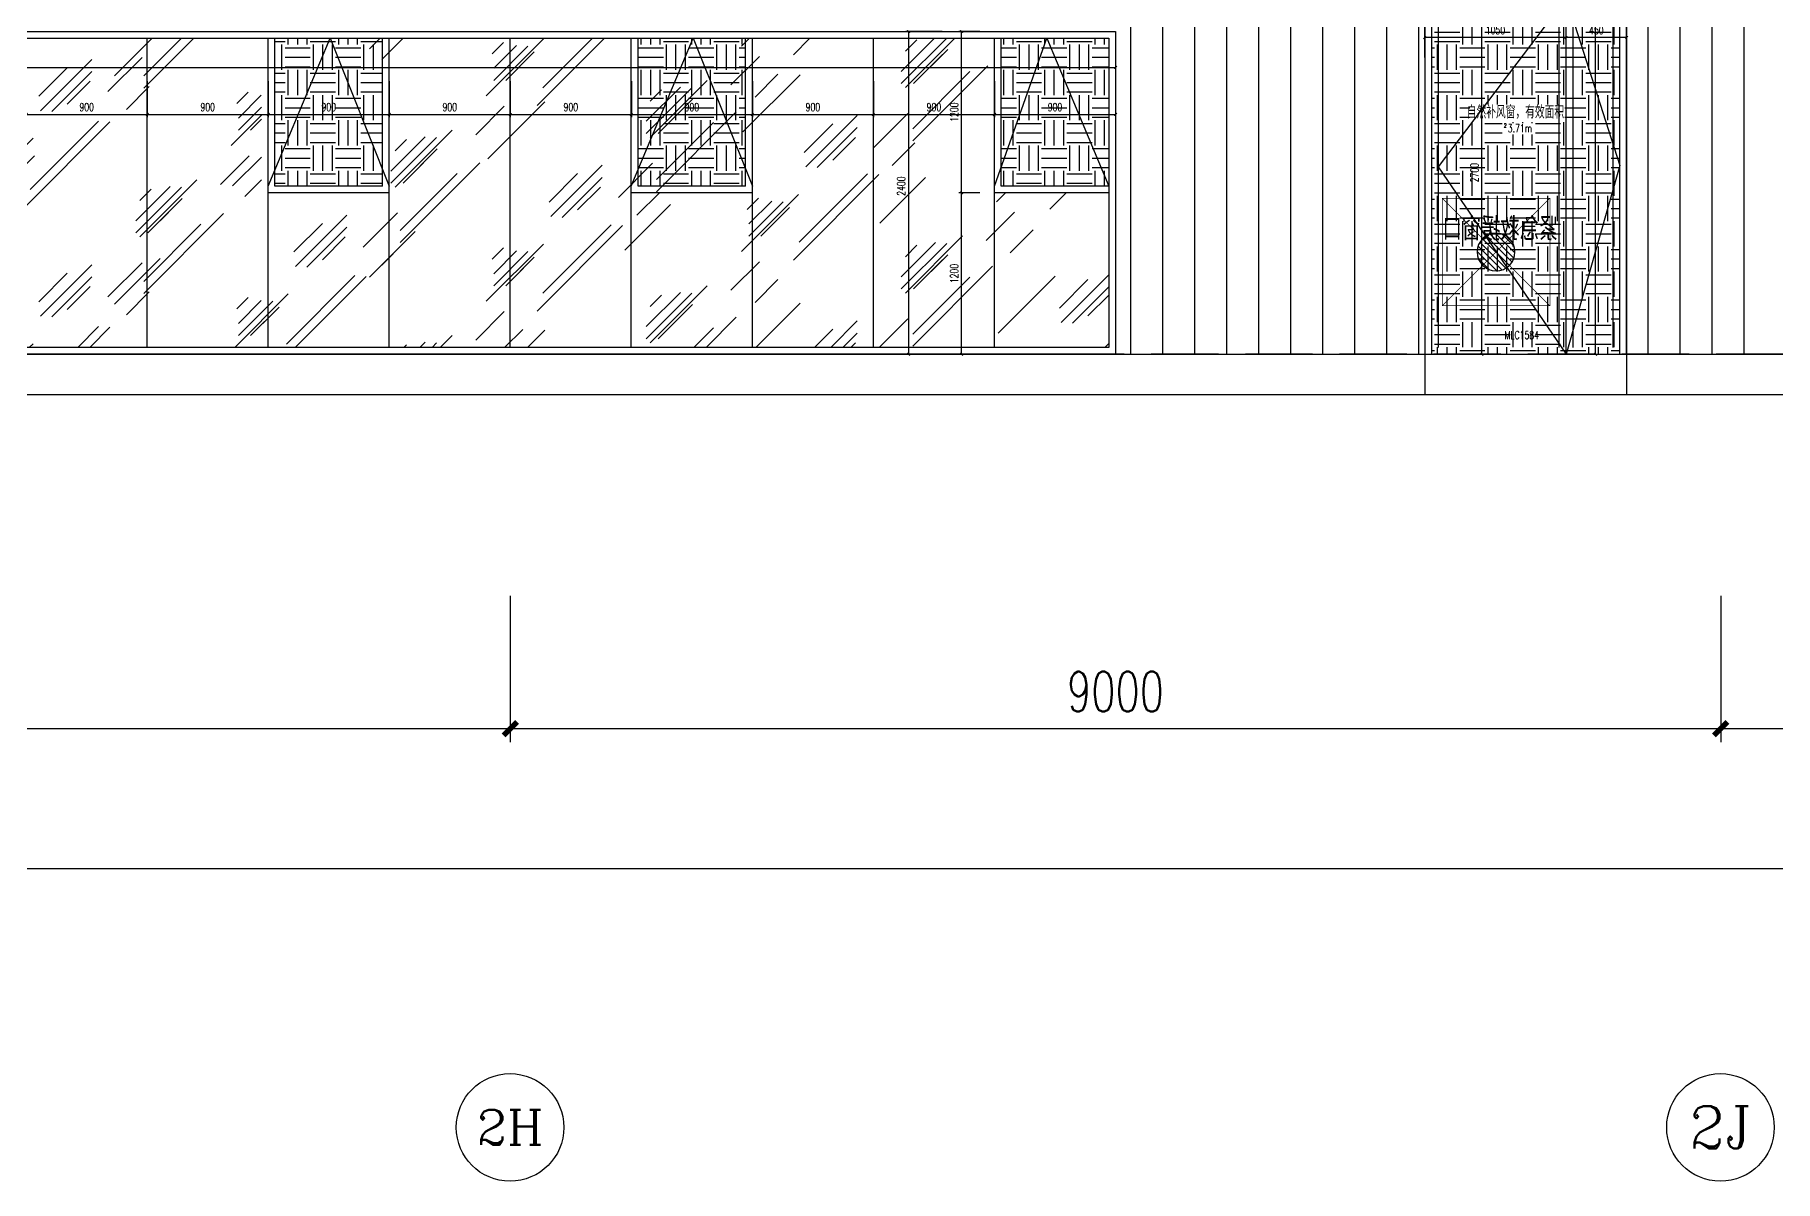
# Model space of a CAD drawing. Extents: x -2377130 to 293730, y -2 to 754590.
# Drawn here: x -843095 to -830154, y 511087 to 519612 of the extents above; entities that cross this region are included whole.
import ezdxf
from ezdxf.enums import TextEntityAlignment as Align

# ---------------------------------------------------------------- set-up
doc = ezdxf.new("R2010")
doc.units = 0
doc.header["$LTSCALE"] = 1000
doc.header["$MEASUREMENT"] = 0
for name, pattern in [('__DASH', [0.35, 0.25, -0.1]), ('DASH', [0.35, 0.25, -0.1]), ('DOTE', [2.42, 2, -0.2, 0.02, -0.2])]:
    doc.linetypes.add(name, pattern=pattern)
doc.layers.get('Defpoints').update_dxf_attribs({"color": 210})
for name, color, linetype in [('A-AXIS-D', 1, 'Continuous'), ('A-AXIS-DOTE', 14, 'DOTE'), ('A-HATCH-2', 251, 'Continuous'), ('A-LIN-V', 9, 'Continuous'), ('A-WINDOW', 140, 'Continuous'), ('A-彩色打印层', 22, 'Continuous'), ('A-门窗表显示尺寸', 160, 'Continuous'), ('AS-WALL', 40, 'Continuous'), ('AXIS', 3, 'Continuous'), ('PUB_DIM', 3, 'Continuous'), ('PUB_TEXT', 7, 'Continuous'), ('SPACE', 7, 'Continuous'), ('SPACE_HATCH', 8, 'Continuous'), ('参考线', 8, 'Continuous')]:
    doc.layers.add(name, color=color, linetype=linetype)
doc.layers.add('A-WALL-HATCH', color=8, linetype='Continuous', lineweight=13)
doc.styles.add('_TCH_AXIS', font='COMPLEX', dxfattribs={"bigfont": 'GBCBIG'})
doc.styles.add('_TCH_DIM_T3', font='SIMPLEX', dxfattribs={"width": 0.705882, "bigfont": 'GBCBIG'})
doc.styles.add('_TCH_SPACE', font='SIMPLEX', dxfattribs={"height": 5, "bigfont": 'GBCBIG'})
doc.styles.add('A-DIM_T3', font='SIMPLEX', dxfattribs={"width": 0.705882, "bigfont": 'GBCBIG'})
doc.styles.add('A-STANDARD', font='SIMPLEX', dxfattribs={"bigfont": 'GBCBIG'})
doc.styles.add('STYLE1', font='')
doc.styles.get('STYLE1').set_extended_font_data('SimSun')
doc.dimstyles.new('_TCH_ARCH&&100', dxfattribs={"dimtxt": 297.5, "dimasz": 100, "dimexe": 100, "dimexo": 100, "dimgap": 126.25, "dimtad": 1, "dimdec": 0, "dimzin": 0, "dimdsep": 46, "dimtxsty": '_TCH_DIM_T3', "dimblk": 'ARCHTICK', "dimcen": 0.09, "dimclrt": 7, "dimazin": 2, "dimtfac": 1, "dimtdec": 0, "dimtix": 1, "dimtmove": 2, "dimatfit": 3, "dimfxl": 0, "dimtolj": 1, "dimtzin": 0, "dimarcsym": 0})
doc.dimstyles.new('_TCH_ARCH&&20', dxfattribs={"dimtxt": 59.5, "dimasz": 20, "dimexe": 20, "dimexo": 20, "dimgap": 25.25, "dimtad": 1, "dimdec": 0, "dimzin": 0, "dimdsep": 46, "dimtxsty": '_TCH_DIM_T3', "dimblk": 'ARCHTICK', "dimcen": 0.09, "dimclrt": 7, "dimazin": 2, "dimtfac": 1, "dimtdec": 0, "dimtix": 1, "dimtmove": 2, "dimatfit": 3, "dimfxl": 0, "dimtolj": 1, "dimtzin": 0, "dimarcsym": 0})
doc.dimstyles.new('A-DIM&&20', dxfattribs={"dimtxt": 59.5, "dimasz": 20, "dimexe": 20, "dimexo": 20, "dimgap": 25.25, "dimtad": 1, "dimdec": 0, "dimzin": 0, "dimdsep": 46, "dimtxsty": 'A-DIM_T3', "dimblk": 'ARCHTICK', "dimcen": 0.09, "dimclrt": 7, "dimazin": 2, "dimtfac": 1, "dimtdec": 0, "dimtix": 1, "dimtmove": 2, "dimatfit": 3, "dimfxl": 0, "dimtolj": 1, "dimtzin": 0, "dimarcsym": 0})
pattern_1 = [(0, (-1017858.66, 0), (187.5, 187.5), [187.5, -187.5]), (0, (-1017858.66, 70.31), (187.5, 187.5), [187.5, -187.5]), (0, (-1017858.66, 140.62), (187.5, 187.5), [187.5, -187.5]), (90, (-1017835.23, 164.06), (-187.5, 187.5), [187.5, -187.5]), (90, (-1017764.91, 164.06), (-187.5, 187.5), [187.5, -187.5]), (90, (-1017694.6, 164.06), (-187.5, 187.5), [187.5, -187.5])]

# ---------------------------------------------------------------- blocks, each defined once
blk = doc.blocks.new('_ArchTick')
at = {"color": 0, "linetype": 'ByBlock', "const_width": 0.4}
blk.add_lwpolyline([(-0.5, -0.5), (0.5, 0.5)], dxfattribs=at)
blk = doc.blocks.new('*D1117')
at = {"layer": 'A-AXIS-D', "color": 0, "lineweight": -2}
for p, q in [((-903359, 515440), (-903359, 513313)), ((-745359, 515440), (-745359, 513313)), ((-903359, 513413), (-745359, 513413))]:
    blk.add_line(p, q, dxfattribs=at)
at = {"layer": 'Defpoints', "color": 0}
for p in [(-903359, 515540), (-745359, 515540), (-745359, 513413)]:
    blk.add_point(p, dxfattribs=at)
at = {"layer": 'A-AXIS-D', "color": 0, "lineweight": -2, "xscale": 100, "yscale": 100, "zscale": 100, "rotation": 180}
blk.add_blockref('_ArchTick', (-903359, 513413), dxfattribs=at)
at = {"layer": 'A-AXIS-D', "color": 0, "lineweight": -2, "xscale": 100, "yscale": 100, "zscale": 100}
blk.add_blockref('_ArchTick', (-745359, 513413), dxfattribs=at)
at = {"layer": 'A-AXIS-D', "color": 7, "insert": (-824359, 513688), "char_height": 297.5, "attachment_point": 5, "style": '_TCH_DIM_T3'}
blk.add_mtext('\\A1;158000', dxfattribs=at)
blk = doc.blocks.new('*D1102')
at = {"layer": 'A-AXIS-D', "color": 0, "lineweight": -2}
for p, q in [((-830559, 515440), (-830559, 514353)), ((-821559, 515440), (-821559, 514353)), ((-830559, 514453), (-821559, 514453))]:
    blk.add_line(p, q, dxfattribs=at)
at = {"layer": 'Defpoints', "color": 0}
for p in [(-830559, 515540), (-821559, 515540), (-821559, 514453)]:
    blk.add_point(p, dxfattribs=at)
at = {"layer": 'A-AXIS-D', "color": 0, "lineweight": -2, "xscale": 100, "yscale": 100, "zscale": 100, "rotation": 180}
blk.add_blockref('_ArchTick', (-830559, 514453), dxfattribs=at)
at = {"layer": 'A-AXIS-D', "color": 0, "lineweight": -2, "xscale": 100, "yscale": 100, "zscale": 100}
blk.add_blockref('_ArchTick', (-821559, 514453), dxfattribs=at)
at = {"layer": 'A-AXIS-D', "color": 7, "insert": (-826059, 514728), "char_height": 297.5, "attachment_point": 5, "style": '_TCH_DIM_T3'}
blk.add_mtext('\\A1;9000', dxfattribs=at)
blk = doc.blocks.new('*D1101')
at = {"layer": 'A-AXIS-D', "color": 0, "lineweight": -2}
for p, q in [((-839559, 515440), (-839559, 514353)), ((-830559, 515440), (-830559, 514353)), ((-839559, 514453), (-830559, 514453))]:
    blk.add_line(p, q, dxfattribs=at)
at = {"layer": 'Defpoints', "color": 0}
for p in [(-839559, 515540), (-830559, 515540), (-830559, 514453)]:
    blk.add_point(p, dxfattribs=at)
at = {"layer": 'A-AXIS-D', "color": 0, "lineweight": -2, "xscale": 100, "yscale": 100, "zscale": 100, "rotation": 180}
blk.add_blockref('_ArchTick', (-839559, 514453), dxfattribs=at)
at = {"layer": 'A-AXIS-D', "color": 0, "lineweight": -2, "xscale": 100, "yscale": 100, "zscale": 100}
blk.add_blockref('_ArchTick', (-830559, 514453), dxfattribs=at)
at = {"layer": 'A-AXIS-D', "color": 7, "insert": (-835059, 514728), "char_height": 297.5, "attachment_point": 5, "style": '_TCH_DIM_T3'}
blk.add_mtext('\\A1;9000', dxfattribs=at)
blk = doc.blocks.new('*D1100')
at = {"layer": 'A-AXIS-D', "color": 0, "lineweight": -2}
for p, q in [((-848559, 515440), (-848559, 514353)), ((-839559, 515440), (-839559, 514353)), ((-848559, 514453), (-839559, 514453))]:
    blk.add_line(p, q, dxfattribs=at)
at = {"layer": 'Defpoints', "color": 0}
for p in [(-848559, 515540), (-839559, 515540), (-839559, 514453)]:
    blk.add_point(p, dxfattribs=at)
at = {"layer": 'A-AXIS-D', "color": 0, "lineweight": -2, "xscale": 100, "yscale": 100, "zscale": 100, "rotation": 180}
blk.add_blockref('_ArchTick', (-848559, 514453), dxfattribs=at)
at = {"layer": 'A-AXIS-D', "color": 0, "lineweight": -2, "xscale": 100, "yscale": 100, "zscale": 100}
blk.add_blockref('_ArchTick', (-839559, 514453), dxfattribs=at)
at = {"layer": 'A-AXIS-D', "color": 7, "insert": (-844059, 514728), "char_height": 297.5, "attachment_point": 5, "style": '_TCH_DIM_T3'}
blk.add_mtext('\\A1;9000', dxfattribs=at)
blk = doc.blocks.new('*D999')
at = {"layer": 'A-门窗表显示尺寸', "color": 0, "lineweight": -2}
for p, q in [((-855959, 519617), (-855959, 519350)), ((-835059, 519617), (-835059, 519350)), ((-855959, 519370), (-835059, 519370))]:
    blk.add_line(p, q, dxfattribs=at)
at = {"layer": 'Defpoints', "color": 0}
for p in [(-855959, 519637), (-835059, 519637), (-835059, 519370)]:
    blk.add_point(p, dxfattribs=at)
at = {"layer": 'A-门窗表显示尺寸', "color": 0, "lineweight": -2, "xscale": 20, "yscale": 20, "zscale": 20, "rotation": 180}
blk.add_blockref('_ArchTick', (-855959, 519370), dxfattribs=at)
at = {"layer": 'A-门窗表显示尺寸', "color": 0, "lineweight": -2, "xscale": 20, "yscale": 20, "zscale": 20}
blk.add_blockref('_ArchTick', (-835059, 519370), dxfattribs=at)
at = {"layer": 'A-门窗表显示尺寸', "color": 7, "insert": (-845509, 519425), "char_height": 59.5, "attachment_point": 5, "style": 'A-DIM_T3'}
blk.add_mtext('\\A1;20900', dxfattribs=at)
blk = doc.blocks.new('*D990')
at = {"layer": 'A-门窗表显示尺寸', "color": 0, "lineweight": -2}
for p, q in [((-836069, 518437), (-836223, 518437)), ((-836203, 517237), (-836203, 518437)), ((-836069, 517237), (-836223, 517237))]:
    blk.add_line(p, q, dxfattribs=at)
at = {"layer": 'Defpoints', "color": 0}
for p in [(-836203, 518437), (-836049, 518437), (-836049, 517237)]:
    blk.add_point(p, dxfattribs=at)
at = {"layer": 'A-门窗表显示尺寸', "color": 0, "lineweight": -2, "xscale": 20, "yscale": 20, "zscale": 20}
for p, rotation in [((-836203, 518437), 90), ((-836203, 517237), 270)]:
    blk.add_blockref('_ArchTick', p, dxfattribs=dict(at, rotation=rotation))
at = {"layer": 'A-门窗表显示尺寸', "color": 7, "insert": (-836258, 517837), "char_height": 59.5, "attachment_point": 5, "rotation": 90, "style": 'A-DIM_T3'}
blk.add_mtext('\\A1;1200', dxfattribs=at)
blk = doc.blocks.new('*D991')
at = {"layer": 'A-门窗表显示尺寸', "color": 0, "lineweight": -2}
for p, q in [((-836069, 519637), (-836223, 519637)), ((-836203, 518437), (-836203, 519637)), ((-836069, 518437), (-836223, 518437))]:
    blk.add_line(p, q, dxfattribs=at)
at = {"layer": 'Defpoints', "color": 0}
for p in [(-836203, 519637), (-836049, 519637), (-836049, 518437)]:
    blk.add_point(p, dxfattribs=at)
at = {"layer": 'A-门窗表显示尺寸', "color": 0, "lineweight": -2, "xscale": 20, "yscale": 20, "zscale": 20}
for p, rotation in [((-836203, 519637), 90), ((-836203, 518437), 270)]:
    blk.add_blockref('_ArchTick', p, dxfattribs=dict(at, rotation=rotation))
at = {"layer": 'A-门窗表显示尺寸', "color": 7, "insert": (-836258, 519037), "char_height": 59.5, "attachment_point": 5, "rotation": 90, "style": 'A-DIM_T3'}
blk.add_mtext('\\A1;1200', dxfattribs=at)
blk = doc.blocks.new('*D992')
at = {"layer": 'A-门窗表显示尺寸', "color": 0, "lineweight": -2}
for p, q in [((-835959, 519267), (-835959, 519000)), ((-835059, 519267), (-835059, 519000)), ((-835959, 519020), (-835059, 519020))]:
    blk.add_line(p, q, dxfattribs=at)
at = {"layer": 'Defpoints', "color": 0}
for p in [(-835959, 519287), (-835059, 519287), (-835059, 519020)]:
    blk.add_point(p, dxfattribs=at)
at = {"layer": 'A-门窗表显示尺寸', "color": 0, "lineweight": -2, "xscale": 20, "yscale": 20, "zscale": 20, "rotation": 180}
blk.add_blockref('_ArchTick', (-835959, 519020), dxfattribs=at)
at = {"layer": 'A-门窗表显示尺寸', "color": 0, "lineweight": -2, "xscale": 20, "yscale": 20, "zscale": 20}
blk.add_blockref('_ArchTick', (-835059, 519020), dxfattribs=at)
at = {"layer": 'A-门窗表显示尺寸', "color": 7, "insert": (-835509, 519075), "char_height": 59.5, "attachment_point": 5, "style": 'A-DIM_T3'}
blk.add_mtext('\\A1;900', dxfattribs=at)
blk = doc.blocks.new('*D993')
at = {"layer": 'A-门窗表显示尺寸', "color": 0, "lineweight": -2}
for p, q in [((-836859, 519267), (-836859, 519000)), ((-835959, 519267), (-835959, 519000)), ((-836859, 519020), (-835959, 519020))]:
    blk.add_line(p, q, dxfattribs=at)
at = {"layer": 'Defpoints', "color": 0}
for p in [(-836859, 519287), (-835959, 519287), (-835959, 519020)]:
    blk.add_point(p, dxfattribs=at)
at = {"layer": 'A-门窗表显示尺寸', "color": 0, "lineweight": -2, "xscale": 20, "yscale": 20, "zscale": 20, "rotation": 180}
blk.add_blockref('_ArchTick', (-836859, 519020), dxfattribs=at)
at = {"layer": 'A-门窗表显示尺寸', "color": 0, "lineweight": -2, "xscale": 20, "yscale": 20, "zscale": 20}
blk.add_blockref('_ArchTick', (-835959, 519020), dxfattribs=at)
at = {"layer": 'A-门窗表显示尺寸', "color": 7, "insert": (-836409, 519075), "char_height": 59.5, "attachment_point": 5, "style": 'A-DIM_T3'}
blk.add_mtext('\\A1;900', dxfattribs=at)
blk = doc.blocks.new('*D994')
at = {"layer": 'A-门窗表显示尺寸', "color": 0, "lineweight": -2}
for p, q in [((-837759, 519267), (-837759, 519000)), ((-836859, 519267), (-836859, 519000)), ((-837759, 519020), (-836859, 519020))]:
    blk.add_line(p, q, dxfattribs=at)
at = {"layer": 'Defpoints', "color": 0}
for p in [(-837759, 519287), (-836859, 519287), (-836859, 519020)]:
    blk.add_point(p, dxfattribs=at)
at = {"layer": 'A-门窗表显示尺寸', "color": 0, "lineweight": -2, "xscale": 20, "yscale": 20, "zscale": 20, "rotation": 180}
blk.add_blockref('_ArchTick', (-837759, 519020), dxfattribs=at)
at = {"layer": 'A-门窗表显示尺寸', "color": 0, "lineweight": -2, "xscale": 20, "yscale": 20, "zscale": 20}
blk.add_blockref('_ArchTick', (-836859, 519020), dxfattribs=at)
at = {"layer": 'A-门窗表显示尺寸', "color": 7, "insert": (-837309, 519075), "char_height": 59.5, "attachment_point": 5, "style": 'A-DIM_T3'}
blk.add_mtext('\\A1;900', dxfattribs=at)
blk = doc.blocks.new('*D995')
at = {"layer": 'A-门窗表显示尺寸', "color": 0, "lineweight": -2}
for p, q in [((-838659, 519267), (-838659, 519000)), ((-837759, 519267), (-837759, 519000)), ((-838659, 519020), (-837759, 519020))]:
    blk.add_line(p, q, dxfattribs=at)
at = {"layer": 'Defpoints', "color": 0}
for p in [(-838659, 519287), (-837759, 519287), (-837759, 519020)]:
    blk.add_point(p, dxfattribs=at)
at = {"layer": 'A-门窗表显示尺寸', "color": 0, "lineweight": -2, "xscale": 20, "yscale": 20, "zscale": 20, "rotation": 180}
blk.add_blockref('_ArchTick', (-838659, 519020), dxfattribs=at)
at = {"layer": 'A-门窗表显示尺寸', "color": 0, "lineweight": -2, "xscale": 20, "yscale": 20, "zscale": 20}
blk.add_blockref('_ArchTick', (-837759, 519020), dxfattribs=at)
at = {"layer": 'A-门窗表显示尺寸', "color": 7, "insert": (-838209, 519075), "char_height": 59.5, "attachment_point": 5, "style": 'A-DIM_T3'}
blk.add_mtext('\\A1;900', dxfattribs=at)
blk = doc.blocks.new('*D996')
at = {"layer": 'A-门窗表显示尺寸', "color": 0, "lineweight": -2}
for p, q in [((-839559, 519267), (-839559, 519000)), ((-838659, 519267), (-838659, 519000)), ((-839559, 519020), (-838659, 519020))]:
    blk.add_line(p, q, dxfattribs=at)
at = {"layer": 'Defpoints', "color": 0}
for p in [(-839559, 519287), (-838659, 519287), (-838659, 519020)]:
    blk.add_point(p, dxfattribs=at)
at = {"layer": 'A-门窗表显示尺寸', "color": 0, "lineweight": -2, "xscale": 20, "yscale": 20, "zscale": 20, "rotation": 180}
blk.add_blockref('_ArchTick', (-839559, 519020), dxfattribs=at)
at = {"layer": 'A-门窗表显示尺寸', "color": 0, "lineweight": -2, "xscale": 20, "yscale": 20, "zscale": 20}
blk.add_blockref('_ArchTick', (-838659, 519020), dxfattribs=at)
at = {"layer": 'A-门窗表显示尺寸', "color": 7, "insert": (-839109, 519075), "char_height": 59.5, "attachment_point": 5, "style": 'A-DIM_T3'}
blk.add_mtext('\\A1;900', dxfattribs=at)
blk = doc.blocks.new('*D997')
at = {"layer": 'A-门窗表显示尺寸', "color": 0, "lineweight": -2}
for p, q in [((-840459, 519267), (-840459, 519000)), ((-839559, 519267), (-839559, 519000)), ((-840459, 519020), (-839559, 519020))]:
    blk.add_line(p, q, dxfattribs=at)
at = {"layer": 'Defpoints', "color": 0}
for p in [(-840459, 519287), (-839559, 519287), (-839559, 519020)]:
    blk.add_point(p, dxfattribs=at)
at = {"layer": 'A-门窗表显示尺寸', "color": 0, "lineweight": -2, "xscale": 20, "yscale": 20, "zscale": 20, "rotation": 180}
blk.add_blockref('_ArchTick', (-840459, 519020), dxfattribs=at)
at = {"layer": 'A-门窗表显示尺寸', "color": 0, "lineweight": -2, "xscale": 20, "yscale": 20, "zscale": 20}
blk.add_blockref('_ArchTick', (-839559, 519020), dxfattribs=at)
at = {"layer": 'A-门窗表显示尺寸', "color": 7, "insert": (-840009, 519075), "char_height": 59.5, "attachment_point": 5, "style": 'A-DIM_T3'}
blk.add_mtext('\\A1;900', dxfattribs=at)
blk = doc.blocks.new('*D998')
at = {"layer": 'A-门窗表显示尺寸', "color": 0, "lineweight": -2}
for p, q in [((-841359, 519267), (-841359, 519000)), ((-840459, 519267), (-840459, 519000)), ((-841359, 519020), (-840459, 519020))]:
    blk.add_line(p, q, dxfattribs=at)
at = {"layer": 'Defpoints', "color": 0}
for p in [(-841359, 519287), (-840459, 519287), (-840459, 519020)]:
    blk.add_point(p, dxfattribs=at)
at = {"layer": 'A-门窗表显示尺寸', "color": 0, "lineweight": -2, "xscale": 20, "yscale": 20, "zscale": 20, "rotation": 180}
blk.add_blockref('_ArchTick', (-841359, 519020), dxfattribs=at)
at = {"layer": 'A-门窗表显示尺寸', "color": 0, "lineweight": -2, "xscale": 20, "yscale": 20, "zscale": 20}
blk.add_blockref('_ArchTick', (-840459, 519020), dxfattribs=at)
at = {"layer": 'A-门窗表显示尺寸', "color": 7, "insert": (-840909, 519075), "char_height": 59.5, "attachment_point": 5, "style": 'A-DIM_T3'}
blk.add_mtext('\\A1;900', dxfattribs=at)
blk = doc.blocks.new('*D981')
at = {"layer": 'A-门窗表显示尺寸', "color": 0, "lineweight": -2}
for p, q in [((-842259, 519267), (-842259, 519000)), ((-841359, 519267), (-841359, 519000)), ((-842259, 519020), (-841359, 519020))]:
    blk.add_line(p, q, dxfattribs=at)
at = {"layer": 'Defpoints', "color": 0}
for p in [(-842259, 519287), (-841359, 519287), (-841359, 519020)]:
    blk.add_point(p, dxfattribs=at)
at = {"layer": 'A-门窗表显示尺寸', "color": 0, "lineweight": -2, "xscale": 20, "yscale": 20, "zscale": 20, "rotation": 180}
blk.add_blockref('_ArchTick', (-842259, 519020), dxfattribs=at)
at = {"layer": 'A-门窗表显示尺寸', "color": 0, "lineweight": -2, "xscale": 20, "yscale": 20, "zscale": 20}
blk.add_blockref('_ArchTick', (-841359, 519020), dxfattribs=at)
at = {"layer": 'A-门窗表显示尺寸', "color": 7, "insert": (-841809, 519075), "char_height": 59.5, "attachment_point": 5, "style": 'A-DIM_T3'}
blk.add_mtext('\\A1;900', dxfattribs=at)
blk = doc.blocks.new('*D982')
at = {"layer": 'A-门窗表显示尺寸', "color": 0, "lineweight": -2}
for p, q in [((-843159, 519267), (-843159, 519000)), ((-842259, 519267), (-842259, 519000)), ((-843159, 519020), (-842259, 519020))]:
    blk.add_line(p, q, dxfattribs=at)
at = {"layer": 'Defpoints', "color": 0}
for p in [(-843159, 519287), (-842259, 519287), (-842259, 519020)]:
    blk.add_point(p, dxfattribs=at)
at = {"layer": 'A-门窗表显示尺寸', "color": 0, "lineweight": -2, "xscale": 20, "yscale": 20, "zscale": 20, "rotation": 180}
blk.add_blockref('_ArchTick', (-843159, 519020), dxfattribs=at)
at = {"layer": 'A-门窗表显示尺寸', "color": 0, "lineweight": -2, "xscale": 20, "yscale": 20, "zscale": 20}
blk.add_blockref('_ArchTick', (-842259, 519020), dxfattribs=at)
at = {"layer": 'A-门窗表显示尺寸', "color": 7, "insert": (-842709, 519075), "char_height": 59.5, "attachment_point": 5, "style": 'A-DIM_T3'}
blk.add_mtext('\\A1;900', dxfattribs=at)
blk = doc.blocks.new('*D980')
at = {"layer": 'A-门窗表显示尺寸', "color": 0, "lineweight": -2}
for p, q in [((-836349, 519637), (-836617, 519637)), ((-836597, 517237), (-836597, 519637)), ((-836349, 517237), (-836617, 517237))]:
    blk.add_line(p, q, dxfattribs=at)
at = {"layer": 'Defpoints', "color": 0}
for p in [(-836597, 519637), (-836329, 519637), (-836329, 517237)]:
    blk.add_point(p, dxfattribs=at)
at = {"layer": 'A-门窗表显示尺寸', "color": 0, "lineweight": -2, "xscale": 20, "yscale": 20, "zscale": 20}
for p, rotation in [((-836597, 519637), 90), ((-836597, 517237), 270)]:
    blk.add_blockref('_ArchTick', p, dxfattribs=dict(at, rotation=rotation))
at = {"layer": 'A-门窗表显示尺寸', "color": 7, "insert": (-836652, 518487), "char_height": 59.5, "attachment_point": 5, "rotation": 90, "style": 'A-DIM_T3'}
blk.add_mtext('\\A1;2400', dxfattribs=at)
blk = doc.blocks.new('*D1033')
at = {"layer": 'A-门窗表显示尺寸', "color": 0, "lineweight": -2}
for p, q in [((-831813, 525637), (-831469, 525637)), ((-831489, 517237), (-831489, 525637)), ((-831813, 517237), (-831469, 517237))]:
    blk.add_line(p, q, dxfattribs=at)
at = {"layer": 'Defpoints', "color": 0}
for p in [(-831833, 525637), (-831489, 525637), (-831833, 517237)]:
    blk.add_point(p, dxfattribs=at)
at = {"layer": 'A-门窗表显示尺寸', "color": 0, "lineweight": -2, "xscale": 20, "yscale": 20, "zscale": 20}
for p, rotation in [((-831489, 525637), 90), ((-831489, 517237), 270)]:
    blk.add_blockref('_ArchTick', p, dxfattribs=dict(at, rotation=rotation))
at = {"layer": 'A-门窗表显示尺寸', "color": 7, "insert": (-831544, 521437), "char_height": 59.5, "attachment_point": 5, "rotation": 90, "style": '_TCH_DIM_T3'}
blk.add_mtext('\\A1;8400', dxfattribs=at)
blk = doc.blocks.new('*D636')
at = {"layer": 'Defpoints', "color": 0}
for p in [(-1646821, 507410), (-1646021, 507410), (-1646021, 507337)]:
    blk.add_point(p, dxfattribs=at)
at = {"layer": 'PUB_DIM', "color": 0, "lineweight": -2}
for p, q in [((-1646821, 507390), (-1646821, 507317)), ((-1646821, 507337), (-1646021, 507337)), ((-1646021, 507390), (-1646021, 507317))]:
    blk.add_line(p, q, dxfattribs=at)
at = {"layer": 'PUB_DIM', "color": 0, "lineweight": -2, "xscale": 20, "yscale": 20, "zscale": 20, "rotation": 180}
blk.add_blockref('_ArchTick', (-1646821, 507337), dxfattribs=at)
at = {"layer": 'PUB_DIM', "color": 0, "lineweight": -2, "xscale": 20, "yscale": 20, "zscale": 20}
blk.add_blockref('_ArchTick', (-1646021, 507337), dxfattribs=at)
at = {"layer": 'PUB_DIM', "color": 7, "insert": (-1646421, 507392), "char_height": 59.5, "attachment_point": 5, "style": '_TCH_DIM_T3'}
blk.add_mtext('\\A1;800', dxfattribs=at)
blk = doc.blocks.new('*D637')
at = {"layer": 'Defpoints', "color": 0}
for p in [(-1646740, 507431), (-1646688, 507431), (-1646740, 506631)]:
    blk.add_point(p, dxfattribs=at)
at = {"layer": 'PUB_DIM', "color": 0, "lineweight": -2}
for p, q in [((-1646720, 507431), (-1646668, 507431)), ((-1646688, 506631), (-1646688, 507431)), ((-1646720, 506631), (-1646668, 506631))]:
    blk.add_line(p, q, dxfattribs=at)
at = {"layer": 'PUB_DIM', "color": 0, "lineweight": -2, "xscale": 20, "yscale": 20, "zscale": 20}
for p, rotation in [((-1646688, 507431), 90), ((-1646688, 506631), 270)]:
    blk.add_blockref('_ArchTick', p, dxfattribs=dict(at, rotation=rotation))
at = {"layer": 'PUB_DIM', "color": 7, "insert": (-1646743, 507031), "char_height": 59.5, "attachment_point": 5, "rotation": 90, "style": '_TCH_DIM_T3'}
blk.add_mtext('\\A1;800', dxfattribs=at)
blk = doc.blocks.new('*D1035')
at = {"layer": 'A-门窗表显示尺寸', "color": 0, "lineweight": -2}
for p, q in [((-832199, 519937), (-832355, 519937)), ((-832335, 517237), (-832335, 519937)), ((-832199, 517237), (-832355, 517237))]:
    blk.add_line(p, q, dxfattribs=at)
at = {"layer": 'Defpoints', "color": 0}
for p in [(-832335, 519937), (-832179, 519937), (-832179, 517237)]:
    blk.add_point(p, dxfattribs=at)
at = {"layer": 'A-门窗表显示尺寸', "color": 0, "lineweight": -2, "xscale": 20, "yscale": 20, "zscale": 20}
for p, rotation in [((-832335, 519937), 90), ((-832335, 517237), 270)]:
    blk.add_blockref('_ArchTick', p, dxfattribs=dict(at, rotation=rotation))
at = {"layer": 'A-门窗表显示尺寸', "color": 7, "insert": (-832390, 518587), "char_height": 59.5, "attachment_point": 5, "rotation": 90, "style": 'A-DIM_T3'}
blk.add_mtext('\\A1;2700', dxfattribs=at)
blk = doc.blocks.new('*D1036')
at = {"layer": 'A-门窗表显示尺寸', "color": 0, "lineweight": -2}
for p, q in [((-831709, 519443), (-831709, 519612)), ((-831259, 519592), (-831709, 519592)), ((-831259, 519443), (-831259, 519612))]:
    blk.add_line(p, q, dxfattribs=at)
at = {"layer": 'Defpoints', "color": 0}
for p in [(-831709, 519592), (-831709, 519423), (-831259, 519423)]:
    blk.add_point(p, dxfattribs=at)
at = {"layer": 'A-门窗表显示尺寸', "color": 0, "lineweight": -2, "xscale": 20, "yscale": 20, "zscale": 20, "rotation": 180}
blk.add_blockref('_ArchTick', (-831709, 519592), dxfattribs=at)
at = {"layer": 'A-门窗表显示尺寸', "color": 0, "lineweight": -2, "xscale": 20, "yscale": 20, "zscale": 20}
blk.add_blockref('_ArchTick', (-831259, 519592), dxfattribs=at)
at = {"layer": 'A-门窗表显示尺寸', "color": 7, "insert": (-831484, 519647), "char_height": 59.5, "attachment_point": 5, "style": 'A-DIM_T3'}
blk.add_mtext('\\A1;450', dxfattribs=at)
blk = doc.blocks.new('*D1037')
at = {"layer": 'A-门窗表显示尺寸', "color": 0, "lineweight": -2}
for p, q in [((-832759, 519443), (-832759, 519612)), ((-831709, 519592), (-832759, 519592)), ((-831709, 519443), (-831709, 519612))]:
    blk.add_line(p, q, dxfattribs=at)
at = {"layer": 'Defpoints', "color": 0}
for p in [(-832759, 519592), (-832759, 519423), (-831709, 519423)]:
    blk.add_point(p, dxfattribs=at)
at = {"layer": 'A-门窗表显示尺寸', "color": 0, "lineweight": -2, "xscale": 20, "yscale": 20, "zscale": 20}
for p, rotation in [((-832759, 519592), 180.0000000000032), ((-831709, 519592), 3.117506253147439e-12)]:
    blk.add_blockref('_ArchTick', p, dxfattribs=dict(at, rotation=rotation))
at = {"layer": 'A-门窗表显示尺寸', "color": 7, "insert": (-832234, 519647), "char_height": 59.5, "attachment_point": 5, "style": 'A-DIM_T3'}
blk.add_mtext('\\A1;1050', dxfattribs=at)
blk = doc.blocks.new('*D1038')
at = {"layer": 'A-门窗表显示尺寸', "color": 0, "lineweight": -2}
for p, q in [((-832759, 519573), (-832759, 519742)), ((-831259, 519722), (-832759, 519722)), ((-831259, 519573), (-831259, 519742))]:
    blk.add_line(p, q, dxfattribs=at)
at = {"layer": 'Defpoints', "color": 0}
for p in [(-832759, 519722), (-832759, 519553), (-831259, 519553)]:
    blk.add_point(p, dxfattribs=at)
at = {"layer": 'A-门窗表显示尺寸', "color": 0, "lineweight": -2, "xscale": 20, "yscale": 20, "zscale": 20}
for p, rotation in [((-832759, 519722), 180.0000000000022), ((-831259, 519722), 2.238209617644316e-12)]:
    blk.add_blockref('_ArchTick', p, dxfattribs=dict(at, rotation=rotation))
at = {"layer": 'A-门窗表显示尺寸', "color": 7, "insert": (-832009, 519777), "char_height": 59.5, "attachment_point": 5, "style": 'A-DIM_T3'}
blk.add_mtext('\\A1;1500', dxfattribs=at)
blk = doc.blocks.new('w4243')
at = {"layer": 'A-彩色打印层'}
h = blk.add_hatch(dxfattribs=at)
h.set_pattern_fill('ANSI31', color=8, scale=20)
h.set_pattern_definition([(45, (-3059238.806, -1095315.762), (-22.4506403, 22.4506403), [])])
edge = h.paths.add_edge_path()
edge.add_arc((-1646421.1, 507031.1), 140.7, 0, 360)
at = {"layer": 'A-彩色打印层', "color": 8, "linetype": 'DASH', "const_width": 5}
blk.add_lwpolyline([(-1646821.1, 507431.1), (-1646021.1, 507431.1), (-1646021.1, 506631.1), (-1646821.1, 506631.1)], close=True, dxfattribs=at)
for points in [[(-1646821.1, 507431.1), (-1646021.1, 506631.1)], [(-1646021.1, 507431.1), (-1646821.1, 506631.1)]]:
    blk.add_lwpolyline(points, dxfattribs=at)
at = {"layer": 'A-彩色打印层', "color": 8, "ltscale": 0.5}
blk.add_circle((-1646421.1, 507031.1), 140.7, dxfattribs=at)
at = {"layer": 'AXIS', "color": 8, "linetype": 'Continuous', "style": 'STYLE1', "width": 0.7}
blk.add_text('紧急救援窗口', height=150, dxfattribs=at).set_placement((-1646882.7, 507134))
at = {"layer": 'PUB_DIM', "color": 8}
for p1, p2, distance, picture, middle in [((-1646821.1, 507410), (-1646021.1, 507410), -73.3, '*D636', (-1646421.1, 507391.7)), ((-1646739.9, 506631.1), (-1646739.9, 507431.1), -51.4, '*D637', (-1646743.4, 507031.1))]:
    dim = blk.add_aligned_dim(p1=p1, p2=p2, distance=distance, dimstyle='_TCH_ARCH&&20', dxfattribs=at)
    dim.commit()
    dim.dimension.update_dxf_attribs({"geometry": picture, "text_midpoint": middle})

msp = doc.modelspace()

# ---------------------------------------------------------------- hatches: boundary and pattern name
at = {"layer": 'SPACE_HATCH'}
h = msp.add_hatch(dxfattribs=at)
h.set_pattern_fill('土壤', color=8, scale=50, style=0)
h.set_pattern_definition([(0, (0, 0), (187.5, 187.5), [187.5, -187.5]), (0, (0, 70.31), (187.5, 187.5), [187.5, -187.5]), (0, (0, 140.62), (187.5, 187.5), [187.5, -187.5]), (90, (23.44, 164.06), (-187.5, 187.5), [187.5, -187.5]), (90, (93.75, 164.06), (-187.5, 187.5), [187.5, -187.5]), (90, (164.06, 164.06), (-187.5, 187.5), [187.5, -187.5])])
h.paths.add_polyline_path([(-832709.3, 517237.5), (-831309.3, 517237.5), (-831309.3, 519887.5), (-832709.3, 519887.5)])
h.paths.add_polyline_path([(-831719.1, 518964), (-832423.6, 518964), (-832423.6, 519094), (-831719.1, 519094)])
h.paths.add_polyline_path([(-831957.9, 518870.8), (-832183.3, 518870.8), (-832183.3, 518955), (-831957.9, 518955)])

# ---------------------------------------------------------------- linework, layer by layer
at = {"layer": 'A-AXIS-D', "color": 8}
for centre in [(-839560.9, 511487.5), (-830560.9, 511487.5)]:
    msp.add_circle(centre, 400, dxfattribs=at)
at = {"layer": 'A-HATCH-2', "color": 8, "linetype": 'Continuous'}
for p, q in [((-834946.3, 517237.5), (-834946.3, 534887.5)), ((-834708.2, 517237.5), (-834708.2, 534887.5)), ((-834470.1, 517237.5), (-834470.1, 534887.5)), ((-834232, 517237.5), (-834232, 534887.5)), ((-833993.8, 517237.5), (-833993.8, 534887.5)), ((-833755.7, 517237.5), (-833755.7, 534887.5)), ((-833517.6, 517237.5), (-833517.6, 534887.5)), ((-833279.5, 517237.5), (-833279.5, 534887.5)), ((-833041.3, 517237.5), (-833041.3, 534887.5)), ((-832803.2, 517237.5), (-832803.2, 534887.5)), ((-831099.6, 517237.5), (-831099.6, 534887.5)), ((-830861.4, 517237.5), (-830861.4, 534887.5)), ((-830623.3, 517237.5), (-830623.3, 534887.5)), ((-830385.2, 517237.5), (-830385.2, 534887.5))]:
    msp.add_line(p, q, dxfattribs=at)
at = {"layer": 'A-LIN-V', "color": 8}
for p, q in [((-832759.3, 534887.5), (-832759.3, 516937.5)), ((-831259.3, 534887.5), (-831259.3, 516937.5))]:
    msp.add_line(p, q, dxfattribs=at)
at = {"layer": 'A-WINDOW', "color": 8}
for p, q in [((-832759.3, 519937.5), (-832759.3, 517237.5)), ((-832709.3, 519887.5), (-832709.3, 517237.5)), ((-832659.3, 519837.5), (-832659.3, 517287.5)), ((-831759.7, 517287.5), (-831759.7, 519837.5)), ((-831709.3, 517237.5), (-831709.3, 519887.5)), ((-831659.3, 519837.5), (-831659.3, 517287.5)), ((-831359.3, 517287.5), (-831359.3, 519837.5)), ((-831309.3, 517237.5), (-831309.3, 519887.5)), ((-831259.3, 517237.5), (-831259.3, 519937.5))]:
    msp.add_line(p, q, dxfattribs=at)
for points in [[(-831709.3, 519887.5), (-832659.3, 518630), (-831709.3, 517237.5)], [(-831709.3, 519887.5), (-831309.3, 518640), (-831709.3, 517237.5)]]:
    msp.add_lwpolyline(points, dxfattribs=at)
at = {"layer": 'AS-WALL', "color": 8}
msp.add_line((-910418.5, 516937.5), (-738393.5, 516937.5), dxfattribs=at)

# ---------------------------------------------------------------- block references
at = {"layer": 'A-WALL-HATCH', "color": 8, "xscale": -1}
msp.add_blockref('w4243', (-2478650.6, 10966.4), dxfattribs=at)

# ---------------------------------------------------------------- texts
at = {"layer": 'A-门窗表显示尺寸', "color": 8, "style": 'A-STANDARD', "width": 0.705882}
msp.add_text('MLC1584', height=59.5, dxfattribs=at).set_placement((-832165.7, 517350))
at = {"layer": 'PUB_TEXT', "color": 8, "style": '_TCH_AXIS'}
for s, height, p, p2 in [('2H', 260.31, (-839808.8, 511357.3), (-839313, 511357.3)), ('2J', 314.07, (-830792.7, 511330.4), (-830329.1, 511330.4))]:
    msp.add_text(s, height=height, dxfattribs=at).set_placement(p, p2, align=Align.FIT)
at = {"layer": 'SPACE', "color": 8, "style": '_TCH_SPACE'}
msp.add_text('自然补风窗，有效面积', height=96.45, dxfattribs=at).set_placement((-832447, 518990))
at = {"layer": 'SPACE', "color": 8, "style": '_TCH_SPACE', "width": 0.705882}
for s, height, p in [('2', 29.8, (-832172.3, 518922.6)), ('3.71m', 59.5, (-832142.3, 518887.6))]:
    msp.add_text(s, height=height, dxfattribs=at).set_placement(p)

# ---------------------------------------------------------------- dimensions: what is measured, and where the dimension line sits
at = {"layer": 'A-AXIS-D', "color": 8}
for base, p1, p2, picture, middle in [((-745359.3, 513413.4), (-903359.3, 515540), (-745359.3, 515540), '*D1117', (-824359.3, 513688.4)), ((-839559.3, 514453.4), (-848559.3, 515540), (-839559.3, 515540), '*D1100', (-844059.3, 514728.4)), ((-830559.3, 514453.4), (-839559.3, 515540), (-830559.3, 515540), '*D1101', (-835059.3, 514728.4)), ((-821559.3, 514453.4), (-830559.3, 515540), (-821559.3, 515540), '*D1102', (-826059.3, 514728.4))]:
    dim = msp.add_linear_dim(base=base, p1=p1, p2=p2, angle=0, dimstyle='_TCH_ARCH&&100', override={"dimgap": 0}, dxfattribs=at)
    dim.commit()
    dim.dimension.update_dxf_attribs({"geometry": picture, "text_midpoint": middle, "dimtype": 161})
at = {"layer": 'A-门窗表显示尺寸', "color": 8}
for p1, p2, distance, dimstyle, picture, middle in [((-831833.3, 517237.5), (-831833.3, 525637.5), -344.3, '_TCH_ARCH&&20', '*D1033', (-831543.9, 521437.5)), ((-832179.3, 517237.5), (-832179.3, 519937.5), 156.1, 'A-DIM&&20', '*D1035', (-832390.4, 518587.5)), ((-831259.3, 519552.5), (-832759.3, 519552.5), -169.5, 'A-DIM&&20', '*D1038', (-832009.3, 519777)), ((-831709.3, 519422.5), (-832759.3, 519422.5), -169.5, 'A-DIM&&20', '*D1037', (-832234.3, 519647)), ((-831259.3, 519422.5), (-831709.3, 519422.5), -169.5, 'A-DIM&&20', '*D1036', (-831484.3, 519647))]:
    dim = msp.add_aligned_dim(p1=p1, p2=p2, distance=distance, dimstyle=dimstyle, dxfattribs=at)
    dim.commit()
    dim.dimension.update_dxf_attribs({"geometry": picture, "text_midpoint": middle})

# ---------------------------------------------------------------- wipeouts: each hides what was drawn before it
at = {"color": 8}
msp.add_wipeout([(-855959.3, 517237.5), (-835059.3, 517237.5), (-835059.3, 519637.5), (-855959.3, 519637.5)], dxfattribs=at).dxf.layer = '参考线'

# ---------------------------------------------------------------- next in the draw order: hatches: boundary and pattern name
at = {"layer": 'A-WALL-HATCH'}
h = msp.add_hatch(dxfattribs=at)
h.set_pattern_fill('玻璃2', color=8, scale=100, angle=180)
h.set_pattern_definition([(45, (550352.4, 60), (0, 1527.35065), [600, -360, 600, -360, 240, -523.2816]), (45, (550322.4, 90), (0, 1527.35065), [480, -600, 360, -360, 420, -463.2816]), (45, (550322.4, 180), (0, 1527.35065), [360, -720, 240, -360, 540, -463.2816]), (45, (550412.4, 90), (0, 1527.35065), [360, -720, 300, -1303.2815]), (45, (550502.4, 180), (0, 1527.35065), [180, -900, 120, -1483.2815]), (45, (550352.4, 330), (0, 1527.35065), [120, -900, 120, -480, 300, -763.2816]), (45, (550892.4, 240), (0, 1527.35065), [600, -900, 720, -475.2816]), (45, (550892.4, 150), (0, 1527.35065), [840, -600, 900, -355.2816]), (45, (551042.4, 270), (0, -1697.0563), [600, -840, 480, -763.2816]), (45, (550952.4, 450), (0, 1527.35065), [300, -1200, 360, -823.2816]), (45, (551132.4, 360), (0, 1527.35065), [240, -1200, 240, -1003.2815])])
h.paths.add_polyline_path([(-835109.3, 517287.5), (-855909.3, 517287.5), (-855909.3, 518437.5), (-855009.3, 518437.5), (-855009.3, 519587.5), (-850409.3, 519587.5), (-850409.3, 518437.5), (-849609.3, 518437.5), (-849609.3, 519587.5), (-845909.3, 519587.5), (-845909.3, 518437.5), (-845109.3, 518437.5), (-845109.3, 519587.5), (-841409.3, 519587.5), (-841409.3, 518437.5), (-840609.3, 518437.5), (-840609.3, 519587.5), (-836009.3, 519587.5), (-836009.3, 518437.5), (-835109.3, 518437.5)])
at = {"layer": 'SPACE_HATCH'}
h = msp.add_hatch(dxfattribs=at)
h.set_pattern_fill('土壤', color=8, scale=50, style=0)
h.set_pattern_definition(pattern_1)
h.paths.add_polyline_path([(-840509.3, 518487.5), (-841309.3, 518487.5), (-841309.3, 519587.5), (-840509.3, 519587.5)])
h = msp.add_hatch(dxfattribs=at)
h.set_pattern_fill('土壤', color=8, scale=50, style=0)
h.set_pattern_definition(pattern_1)
h.paths.add_polyline_path([(-840509.3, 518487.5), (-841309.3, 518487.5), (-841309.3, 519587.5), (-840509.3, 519587.5)])
h = msp.add_hatch(dxfattribs=at)
h.set_pattern_fill('土壤', color=8, scale=50, style=0)
h.set_pattern_definition(pattern_1)
h.paths.add_polyline_path([(-837809.3, 518487.5), (-838609.3, 518487.5), (-838609.3, 519587.5), (-837809.3, 519587.5)])
h = msp.add_hatch(dxfattribs=at)
h.set_pattern_fill('土壤', color=8, scale=50, style=0)
h.set_pattern_definition(pattern_1)
h.paths.add_polyline_path([(-837809.3, 518487.5), (-838609.3, 518487.5), (-838609.3, 519587.5), (-837809.3, 519587.5)])
h = msp.add_hatch(dxfattribs=at)
h.set_pattern_fill('土壤', color=8, scale=50, style=0)
h.set_pattern_definition(pattern_1)
h.paths.add_polyline_path([(-835109.3, 518487.5), (-835909.3, 518487.5), (-835909.3, 519587.5), (-835109.3, 519587.5)])

# ---------------------------------------------------------------- next in the draw order: linework, layer by layer
at = {"layer": 'A-AXIS-DOTE', "color": 8, "linetype": '__DASH', "ltscale": 2}
msp.add_line((-738393.5, 517237.5), (-910418.5, 517237.5), dxfattribs=at)
at = {"layer": 'A-LIN-V', "color": 8}
msp.add_line((-903359.3, 517237.5), (-745359.3, 517237.5), dxfattribs=at)
at = {"layer": 'A-WINDOW', "color": 8}
for p, q in [((-842259.3, 517287.5), (-842259.3, 519587.5)), ((-841359.3, 517287.5), (-841359.3, 519587.5)), ((-841309.3, 518487.5), (-841309.3, 519587.5)), ((-840509.3, 518487.5), (-840509.3, 519587.5)), ((-840459.3, 517287.5), (-840459.3, 519587.5)), ((-839559.3, 517287.5), (-839559.3, 519587.5)), ((-838659.3, 517287.5), (-838659.3, 519587.5)), ((-838609.3, 518487.5), (-838609.3, 519587.5)), ((-837809.3, 518487.5), (-837809.3, 519587.5)), ((-837759.3, 517287.5), (-837759.3, 519587.5)), ((-836859.3, 517287.5), (-836859.3, 519587.5)), ((-835959.3, 517287.5), (-835959.3, 519587.5)), ((-835909.3, 518487.5), (-835909.3, 519587.5)), ((-840459.3, 518437.5), (-841359.3, 518437.5)), ((-840509.3, 518487.5), (-841309.3, 518487.5)), ((-837759.3, 518437.5), (-838659.3, 518437.5)), ((-837809.3, 518487.5), (-838609.3, 518487.5)), ((-835109.3, 518437.5), (-835959.3, 518437.5)), ((-835109.3, 518487.5), (-835909.3, 518487.5))]:
    msp.add_line(p, q, dxfattribs=at)
for points in [[(-835059.3, 517237.5), (-855959.3, 517237.5), (-855959.3, 519637.5), (-835059.3, 519637.5)], [(-835109.3, 517287.5), (-855909.3, 517287.5), (-855909.3, 519587.5), (-835109.3, 519587.5)]]:
    msp.add_lwpolyline(points, close=True, dxfattribs=at)
for points in [[(-841359.3, 518487.5), (-840898.7, 519587.5), (-840459.3, 518487.5)], [(-838659.3, 518487.5), (-838198.7, 519587.5), (-837759.3, 518487.5)], [(-835959.3, 518487.5), (-835568.7, 519587.5), (-835109.3, 518487.5)]]:
    msp.add_lwpolyline(points, dxfattribs=at)

# ---------------------------------------------------------------- next in the draw order: dimensions: what is measured, and where the dimension line sits
at = {"layer": 'A-门窗表显示尺寸', "color": 8}
for p1, p2, distance, picture, middle in [((-855959.3, 519637.5), (-835059.3, 519637.5), -267.5, '*D999', (-845509.3, 519425)), ((-836049.3, 518437.5), (-836049.3, 519637.5), 153.7, '*D991', (-836258.1, 519037.5)), ((-843159.3, 519287.5), (-842259.3, 519287.5), -267.5, '*D982', (-842709.3, 519075)), ((-842259.3, 519287.5), (-841359.3, 519287.5), -267.5, '*D981', (-841809.3, 519075)), ((-841359.3, 519287.5), (-840459.3, 519287.5), -267.5, '*D998', (-840909.3, 519075)), ((-840459.3, 519287.5), (-839559.3, 519287.5), -267.5, '*D997', (-840009.3, 519075)), ((-839559.3, 519287.5), (-838659.3, 519287.5), -267.5, '*D996', (-839109.3, 519075)), ((-838659.3, 519287.5), (-837759.3, 519287.5), -267.5, '*D995', (-838209.3, 519075)), ((-837759.3, 519287.5), (-836859.3, 519287.5), -267.5, '*D994', (-837309.3, 519075)), ((-836859.3, 519287.5), (-835959.3, 519287.5), -267.5, '*D993', (-836409.3, 519075)), ((-835959.3, 519287.5), (-835059.3, 519287.5), -267.5, '*D992', (-835509.3, 519075)), ((-836049.3, 517237.5), (-836049.3, 518437.5), 153.7, '*D990', (-836258.1, 517837.5))]:
    dim = msp.add_aligned_dim(p1=p1, p2=p2, distance=distance, dimstyle='A-DIM&&20', dxfattribs=at)
    dim.commit()
    dim.dimension.update_dxf_attribs({"geometry": picture, "text_midpoint": middle})
dim = msp.add_linear_dim(base=(-836596.8, 519637.5), p1=(-836329.3, 517237.5), p2=(-836329.3, 519637.5), angle=90, dimstyle='A-DIM&&20', dxfattribs=at)
dim.commit()
dim.dimension.update_dxf_attribs({"geometry": '*D980', "text_midpoint": (-836651.8, 518487.5), "dimtype": 161})

doc.saveas('drawing.dxf')
